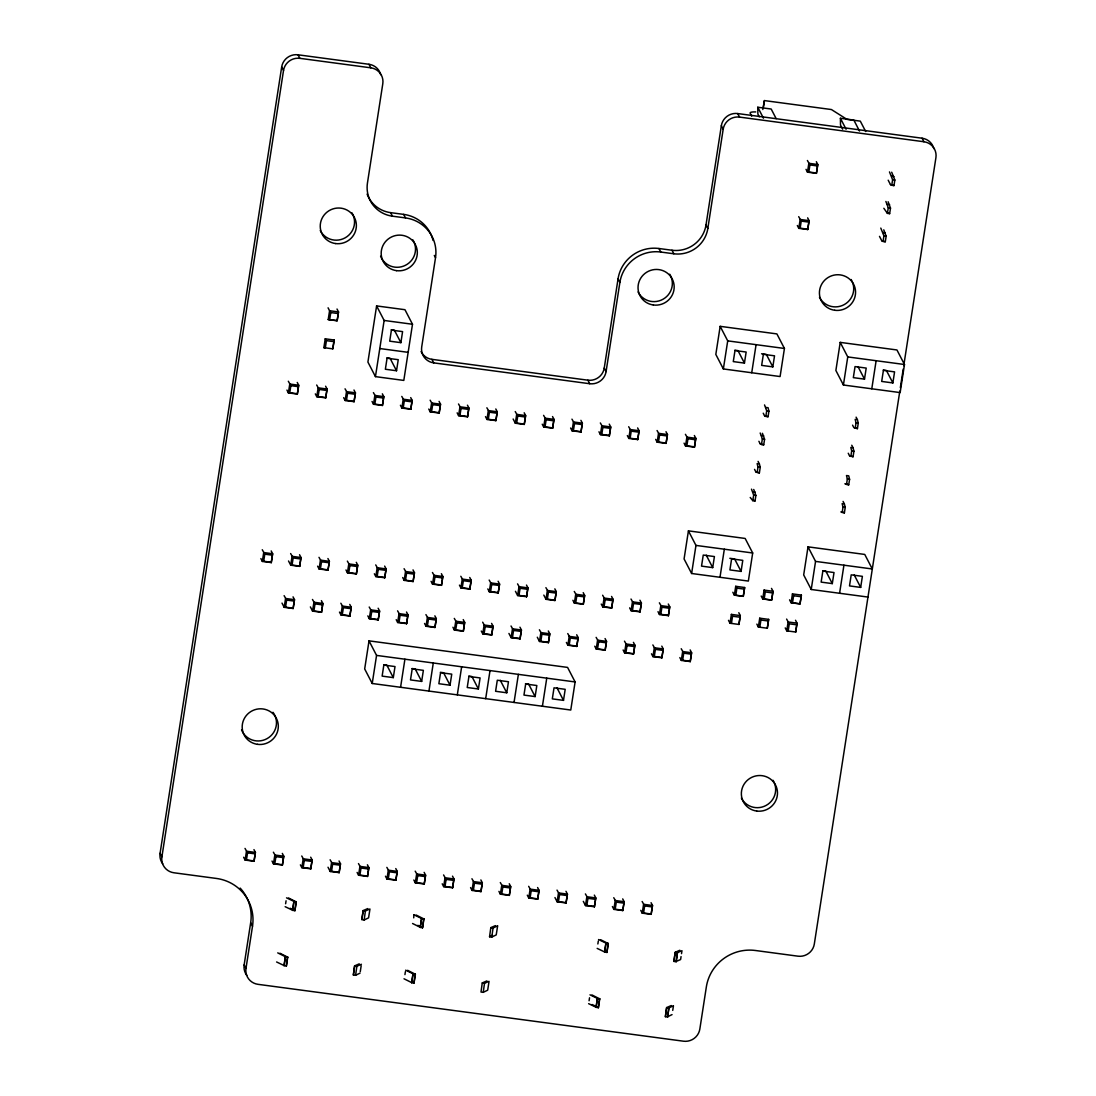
<?xml version="1.0" encoding="UTF-8"?>
<svg xmlns="http://www.w3.org/2000/svg" width="1096" height="1096" viewBox="0 0 1096 1096"><rect width="100%" height="100%" fill="white"/><g stroke="black" fill="none" stroke-linecap="round" stroke-linejoin="round"><path stroke-width="1.5" d="M162.701 863.785A14.412 14.097 -27.4 0 1 160.084 853.305L281.686 66.952A14.412 14.097 -27.4 0 1 298.044 54.8L368.955 64.28A14.412 14.097 -27.4 0 1 380.723 74.692M899.83 391.039L814.314 944.026A14.412 14.097 -27.4 0 1 797.957 956.178L755.404 950.492A43.237 42.306 -27.4 0 0 706.345 986.934L699.837 1029.048A14.412 14.097 -27.4 0 1 683.479 1041.2L257.998 984.331A14.412 14.097 -27.4 0 1 245.984 968.398L252.505 926.271A43.237 42.306 -27.4 0 0 216.474 878.458L173.922 872.772A14.412 14.097 -27.4 0 1 161.907 856.825L283.522 70.473L281.686 66.952M260.889 558.59L262.341 561.399L263.698 561.248L264.794 554.179L262.259 549.74M286.947 390.08L288.399 392.889L289.755 392.752L290.851 385.669L288.317 381.244M271.274 562.591L262.341 561.399L263.711 552.548L272.644 553.74L271.274 562.591L272.644 553.74L271.192 550.932M297.331 394.08L288.399 392.889L289.769 384.038L298.701 385.23L297.331 394.08L298.701 385.23L297.249 382.435M323.868 347.651L325.238 338.815L334.17 340.007L332.8 348.843L323.868 347.651L325.334 347.72L326.43 340.651L325.238 338.815M337.006 309.017L338.513 311.922L337.143 320.772L328.211 319.566L329.581 310.73L328.074 307.812M328.211 319.566L329.677 319.635L330.773 312.566L329.581 310.73L338.513 311.922L337.143 320.772M243.655 857.264L245.107 860.059L246.463 859.922L247.545 852.852L245.011 848.414M282.014 603.101L284.193 607.307L285.549 607.17L286.645 600.087L284.111 595.662M288.522 560.974L290.7 565.18L292.057 565.043L293.153 557.96L290.618 553.535M315.319 393.875L316.771 396.684L318.114 396.533L319.21 389.464L316.676 385.025M334.17 340.007L332.8 348.843M254.039 861.264L245.107 860.059L246.477 851.222L255.409 852.414L254.039 861.264L255.409 852.414L253.957 849.606M293.125 608.499L284.193 607.307L285.563 598.471L294.495 599.663L293.125 608.499L294.495 599.663L293.043 596.854M299.646 566.372L290.7 565.18L292.07 556.343L301.003 557.535L299.646 566.372L301.003 557.535L299.551 554.727M325.704 397.875L316.771 396.684L318.128 387.833L327.074 389.025L325.704 397.875L327.074 389.025L325.608 386.217M246.778 975.344A14.412 14.097 -27.4 0 1 244.161 964.864L250.669 922.736A43.237 42.306 -27.4 0 0 240.147 888.089M272.014 861.045L273.466 863.854L274.822 863.717L275.918 856.634L273.384 852.208M310.374 606.896L312.552 611.102L313.908 610.965L315.004 603.882L312.47 599.457M317.621 566.166L319.073 568.975L320.429 568.838L321.525 561.755L318.991 557.33M343.678 397.67L345.13 400.465L346.487 400.328L347.583 393.259L345.048 388.82M282.398 865.045L273.466 863.854L274.836 855.017L283.768 856.209L282.398 865.045L283.768 856.209L282.316 853.4M321.498 612.294L312.552 611.102L313.922 602.252L322.854 603.444L321.498 612.294L322.854 603.444L321.402 600.649M328.005 570.167L319.073 568.975L320.443 560.125L329.375 561.33L328.005 570.167L329.375 561.33L327.923 558.522M354.063 401.67L345.13 400.465L346.5 391.628L355.433 392.82L354.063 401.67L355.433 392.82L353.981 390.012M376.599 305.921L367.914 362.077L375.449 376.627L403.808 380.422L412.493 324.252L404.958 309.702L376.599 305.921L384.134 320.457L375.449 376.627M285.618 903.748L286.07 900.789M279.959 953.246L287.727 957.192L286.357 966.028L284.015 965.521L285.385 956.685L277.726 952.876M288.508 897.967L296.276 901.898L294.906 910.749L292.564 910.242L293.934 901.392L286.522 897.843M284.124 965.74L285.385 956.685M292.673 910.447L293.934 901.392M287.536 956.89L286.357 966.028M296.084 901.611L294.906 910.749M300.386 864.84L301.838 867.648L303.181 867.511L304.277 860.428L301.743 856.003M339.472 612.089L340.925 614.897L342.281 614.746L343.377 607.677L340.842 603.238M345.98 569.961L347.432 572.77L348.788 572.619L349.884 565.55L347.35 561.111M372.037 401.451L373.503 404.26L374.846 404.123L375.942 397.04L373.407 392.615M310.771 868.84L301.838 867.648L303.208 858.798L312.141 859.99L310.771 868.84L312.141 859.99L310.689 857.195M349.857 616.089L340.925 614.897L342.295 606.047L351.227 607.239L349.857 616.089L351.227 607.239L349.775 604.43M356.378 573.962L347.432 572.77L348.802 563.919L357.734 565.111L356.378 573.962L357.734 565.111L356.282 562.317M382.435 405.452L373.503 404.26L374.859 395.423L383.805 396.615L382.435 405.452L383.805 396.615L382.34 393.807M396.533 370.749L398.245 359.694L387.066 358.2L385.367 369.256L396.533 370.749L390.066 358.282L386.874 357.858M400.876 342.664L402.588 331.609L391.409 330.115L389.71 341.171L400.876 342.664L394.409 330.211L391.217 329.773M328.019 867.237L330.197 871.443L331.554 871.293L332.65 864.223L330.115 859.785M367.831 615.884L369.284 618.678L370.64 618.541L371.736 611.458L369.201 607.033M374.353 573.756L375.805 576.551L377.161 576.414L378.257 569.345L375.723 564.906M400.41 405.246L401.862 408.055L403.218 407.918L404.314 400.835L401.78 396.41M369.023 640.859L364.68 668.944L372.215 683.493L570.769 710.03L575.112 681.945L567.577 667.409L369.023 640.859L376.558 655.408L372.215 683.493M339.13 872.635L330.197 871.443L331.567 862.593L340.5 863.785L339.13 872.635L340.5 863.785L339.048 860.977M378.216 619.884L369.284 618.678L370.654 609.842L379.586 611.034L378.216 619.884L379.586 611.034L378.134 608.225M384.737 577.756L375.805 576.551L377.175 567.714L386.107 568.906L384.737 577.756L386.107 568.906L384.655 566.098M410.795 409.246L401.862 408.055L403.232 399.204L412.165 400.396L410.795 409.246L412.165 400.396L410.712 397.601M434.29 255.409L435.509 257.752L421.713 346.925A14.412 14.097 -27.4 0 0 433.728 362.872L589.73 383.723A14.412 14.097 -27.4 0 0 606.088 371.571L619.884 282.398L618.048 278.864A36.031 35.264 -27.4 0 1 658.929 248.504L671.999 250.244A29.962 29.318 -27.4 0 0 706.002 224.995L721.346 125.711A14.412 14.097 -27.4 0 1 737.704 113.559L922.078 138.206A14.412 14.097 -27.4 0 1 933.847 148.631M357.104 872.43L358.57 875.225L359.913 875.088L361.009 868.018L358.474 863.58M396.204 619.665L397.656 622.473L399.013 622.336L400.095 615.253L397.574 610.828M402.712 577.537L404.164 580.346L405.52 580.209L406.616 573.126L404.082 568.701M428.769 409.041L430.221 411.849L431.577 411.699L432.673 404.63L430.139 400.191M393.3 677.616L395.012 666.56L383.833 665.067L382.134 676.122L393.3 677.616L386.833 665.149L383.641 664.724M367.503 876.43L358.57 875.225L359.926 866.388L368.873 867.58L367.503 876.43L368.873 867.58L367.407 864.771M406.589 623.665L397.656 622.473L399.026 613.623L407.959 614.829L406.589 623.665L407.959 614.829L406.506 612.02M413.096 581.538L404.164 580.346L405.534 571.509L414.466 572.701L413.096 581.538L414.466 572.701L413.014 569.893M439.167 413.041L430.221 411.849L431.591 402.999L440.524 404.191L439.167 413.041L440.524 404.191L439.071 401.383M359.255 963.85L354.625 965.864L353.364 974.988L355.597 975.289L356.858 966.234L361.406 964.275M367.804 908.57L363.173 910.584L361.803 919.421L364.146 920.01L365.406 910.954L369.955 908.995L368.585 917.845L364.146 920.01M353.364 974.988L354.625 965.864M361.913 919.708L363.173 910.584M400.574 687.288L404.917 659.203M360.269 971.645L361.173 965.754M385.477 876.211L386.929 879.019L388.285 878.882L389.381 871.8L386.847 867.374M424.563 623.46L426.015 626.268L427.372 626.117L428.468 619.048L425.933 614.609M431.084 581.332L432.536 584.141L433.893 584.004L434.975 576.921L432.454 572.496M457.142 412.836L458.594 415.631L459.95 415.494L461.046 408.411L458.512 403.986M421.659 681.411L423.371 670.355L412.206 668.861L410.493 679.917L421.659 681.411L415.206 668.944L412.014 668.519M395.862 880.211L386.929 879.019L388.299 870.183L397.232 871.375L395.862 880.211L397.232 871.375L395.779 868.566M434.948 627.46L426.015 626.268L427.385 617.418L436.318 618.61L434.948 627.46L436.318 618.61L434.865 615.815M441.469 585.333L432.536 584.141L433.906 575.29L442.839 576.482L441.469 585.333L442.839 576.482L441.387 573.688M467.526 416.836L458.594 415.631L459.964 406.794L468.896 407.986L467.526 416.836L468.896 407.986L467.444 405.178M428.947 691.069L433.29 662.984M413.836 880.006L415.288 882.814L416.644 882.677L417.74 875.594L415.206 871.169M452.936 627.255L454.388 630.063L455.731 629.912L456.827 622.843L454.292 618.404M459.443 585.127L460.895 587.936L462.252 587.785L463.348 580.716L460.813 576.277M485.501 416.617L486.953 419.425L488.309 419.289L489.405 412.206L486.871 407.781M404.931 974.618L405.397 971.659M413.713 917.859L413.918 914.653M450.031 685.206L451.744 674.15L440.565 672.656L438.866 683.712L450.031 685.206L443.565 672.739L440.373 672.314M424.234 884.006L415.288 882.814L416.658 873.964L425.591 875.156L424.234 884.006L425.591 875.156L424.138 872.361M463.32 631.255L454.388 630.063L455.758 621.213L464.69 622.405L463.32 631.255L464.69 622.405L463.238 619.596M469.828 589.127L460.895 587.936L462.265 579.085L471.198 580.277L469.828 589.127L471.198 580.277L469.746 577.469M495.885 420.617L486.953 419.425L488.323 410.575L497.255 411.781L495.885 420.617L497.255 411.781L495.803 408.972M407.602 970.316L415.37 974.248L414 983.098L411.658 982.591L413.028 973.741L405.616 970.193M416.151 915.023L423.919 918.969L422.549 927.805L420.206 927.298L421.576 918.462L414.165 914.9M411.767 982.797L413.028 973.741M420.316 927.517L421.576 918.462M457.306 694.864L461.649 666.779M415.179 973.96L414 983.098M422.549 927.805L423.727 918.667M442.209 883.801L443.661 886.609L445.017 886.458L446.113 879.389L443.579 874.951M481.295 631.049L482.747 633.844L484.103 633.707L485.199 626.624L482.665 622.199M487.816 588.922L489.268 591.717L490.611 591.58L491.707 584.51L489.172 580.072M513.147 419.015L515.326 423.22L516.682 423.07L517.764 416L515.243 411.562M478.39 688.987L480.103 677.931L468.937 676.438L467.225 687.507L478.39 688.987L471.938 676.533L468.745 676.095M452.593 887.801L443.661 886.609L445.031 877.759L453.963 878.951L452.593 887.801L453.963 878.951L452.511 876.142M491.679 635.036L482.747 633.844L484.117 625.008L493.049 626.2L491.679 635.036L493.049 626.2L491.597 623.391M498.201 592.922L489.268 591.717L490.638 582.88L499.57 584.072L498.201 592.922L499.57 584.072L498.118 581.264M524.258 424.412L515.326 423.22L516.696 414.37L525.628 415.562L524.258 424.412L525.628 415.562L524.176 412.767M485.679 698.659L490.022 670.574M470.568 887.596L472.02 890.39L473.376 890.253L474.472 883.171L471.938 878.745M508.928 633.433L511.12 637.639L512.462 637.502L513.558 630.419L511.024 625.994M515.449 591.306L517.627 595.512L518.983 595.375L520.079 588.292L517.545 583.867M542.232 424.207L543.685 427.015L545.041 426.865L546.137 419.795L543.602 415.357M506.763 692.782L508.462 681.726L497.296 680.232L495.598 691.288L506.763 692.782L500.297 680.315M480.966 891.596L472.02 890.39L473.39 881.554L482.322 882.746L480.966 891.596L482.322 882.746L480.87 879.937M520.052 638.831L511.12 637.639L512.476 628.789L521.422 629.995L520.052 638.831L521.422 629.995L519.956 627.186M526.56 596.704L517.627 595.512L518.997 586.661L527.93 587.867L526.56 596.704L527.93 587.867L526.477 585.059M552.617 428.207L543.685 427.015L545.055 418.165L553.987 419.357L552.617 428.207L553.987 419.357L552.535 416.549M514.038 702.454L518.381 674.369M483.24 992.346L487.679 990.181L489.049 981.345L484.5 983.29L483.24 992.346L481.007 992.044L482.267 982.92L486.898 980.906M497.598 925.832L493.049 928.011L491.789 937.066L489.556 936.765L490.816 927.641L495.447 925.627M498.94 891.377L500.393 894.185L501.749 894.048L502.845 886.965L500.31 882.54M537.3 637.228L539.479 641.434L540.835 641.283L541.931 634.214L539.396 629.775M543.808 595.101L546 599.307L547.342 599.17L548.438 592.087L545.904 587.648M570.605 428.002L572.057 430.797L573.414 430.66L574.496 423.577L571.961 419.151M497.598 926.052L496.228 934.902L491.789 937.066M535.122 696.577L536.835 685.521L525.669 684.027L523.957 695.083L535.122 696.577L528.656 684.11L525.477 683.685M509.325 895.377L500.393 894.185L501.763 885.335L510.695 886.541L509.325 895.377L510.695 886.541L509.243 883.732M548.411 642.626L539.479 641.434L540.849 632.584L549.781 633.776L548.411 642.626L549.781 633.776L548.329 630.981M554.932 600.498L546 599.307L547.356 590.456L556.302 591.648L554.932 600.498L556.302 591.648L554.836 588.853M580.99 431.988L572.057 430.797L573.427 421.96L582.36 423.152L580.99 431.988L582.36 423.152L580.907 420.343M542.41 706.235L546.753 678.15M606.088 371.571L604.252 368.037L618.048 278.864M527.299 895.172L528.752 897.98L530.108 897.83L531.204 890.76L528.669 886.322M566.385 642.42L567.851 645.215L569.194 645.078L570.29 638.009L567.755 633.57M572.907 600.293L574.359 603.101L575.715 602.951L576.811 595.882L574.277 591.443M598.964 431.783L600.416 434.591L601.773 434.454L602.869 427.372L600.334 422.946M563.495 700.371L565.194 689.316L554.028 687.822L552.316 698.878L563.495 700.371L557.028 687.904M537.684 899.172L528.752 897.98L530.121 889.13L539.054 890.322L537.684 899.172L539.054 890.322L537.602 887.527M576.784 646.421L567.851 645.215L569.208 636.379L578.14 637.571L576.784 646.421L578.14 637.571L576.688 634.762M583.291 604.293L574.359 603.101L575.729 594.251L584.661 595.443L583.291 604.293L584.661 595.443L583.209 592.635M609.349 435.783L600.416 434.591L601.786 425.741L610.719 426.947L609.349 435.783L610.719 426.947L609.266 424.138M554.946 897.556L557.124 901.775L558.481 901.624L559.563 894.555L557.028 890.116M594.758 646.202L596.21 649.01L597.567 648.873L598.663 641.79L596.128 637.365M601.266 604.088L602.731 606.883L604.074 606.746L605.17 599.663L602.636 595.238M627.337 435.578L628.789 438.386L630.132 438.236L631.228 431.166L628.693 426.728M566.057 902.967L557.124 901.775L558.494 892.925L567.427 894.117L566.057 902.967L567.427 894.117L565.974 891.308M605.143 650.202L596.21 649.01L597.58 640.174L606.513 641.365L605.143 650.202L606.513 641.365L605.061 638.557M611.664 608.075L602.731 606.883L604.088 598.046L613.02 599.238L611.664 608.075L613.02 599.238L611.568 596.43M637.721 439.578L628.789 438.386L630.159 429.536L639.091 430.728L637.721 439.578L639.091 430.728L637.625 427.933M583.305 901.35L585.483 905.556L586.84 905.419L587.936 898.336L585.401 893.911M623.117 649.997L624.569 652.805L625.926 652.668L627.022 645.585L624.487 641.16M629.638 607.869L631.091 610.678L632.447 610.541L633.543 603.458L631.008 599.033M655.696 439.373L657.148 442.168L658.504 442.031L659.6 434.961L657.066 430.523M594.416 906.748L585.483 905.556L586.853 896.72L595.786 897.912L594.416 906.748L595.786 897.912L594.333 895.103M633.515 653.997L624.569 652.805L625.939 643.955L634.872 645.147L633.515 653.997L634.872 645.147L633.42 642.352M640.023 611.869L631.091 610.678L632.461 601.827L641.393 603.033L640.023 611.869L641.393 603.033L639.941 600.224M666.08 443.373L657.148 442.168L658.518 433.331L667.45 434.523L666.08 443.373L667.45 434.523L665.998 431.714M619.884 282.398A36.031 35.264 -27.4 0 1 660.765 252.039L673.835 253.779A29.962 29.318 -27.4 0 0 707.824 228.53L723.182 129.246L721.346 125.711M589.086 1000.73L589.538 997.785M597.854 943.971L598.32 941.026M591.977 994.949L599.745 998.894L598.375 1007.731L596.032 1007.224L597.402 998.388L589.99 994.839M600.526 939.669L608.294 943.601L606.924 952.451L604.581 951.945L605.951 943.094L598.539 939.546M596.142 1007.443L597.402 998.388M604.691 952.15L605.951 943.094M598.375 1007.731L599.553 998.593M608.102 943.313L606.924 952.451M612.404 906.543L613.856 909.351L615.199 909.214L616.295 902.131L613.76 897.706M651.49 653.791L652.942 656.6L654.298 656.449L655.394 649.38L652.86 644.941M657.997 611.664L659.45 614.472L660.806 614.322L661.902 607.253L659.367 602.814M684.055 443.154L685.521 445.962L686.863 445.825L687.959 438.743L685.425 434.317M622.788 910.543L613.856 909.351L615.226 900.501L624.158 901.707L622.788 910.543L624.158 901.707L622.706 898.898M661.874 657.792L652.942 656.6L654.312 647.75L663.244 648.942L661.874 657.792L663.244 648.942L661.792 646.133M668.396 615.664L659.45 614.472L660.82 605.622L669.752 606.814L668.396 615.664L669.752 606.814L668.3 604.019M694.453 447.154L685.521 445.962L686.877 437.126L695.823 438.318L694.453 447.154L695.823 438.318L694.357 435.509M688.425 530.861L684.082 558.946L691.617 573.496L748.349 581.072L752.692 552.987L745.157 538.451L688.425 530.861L695.96 545.411L691.617 573.496M720.168 326.334L715.825 354.419L723.36 368.955L780.092 376.545L784.435 348.459L776.9 333.91L720.168 326.334L727.717 340.87L723.36 368.955M763.378 107.326L764.419 100.585L831.426 109.545L846.893 119.341L860.305 121.135L865.689 131.52M640.763 910.338L642.215 913.146L643.571 912.995L644.667 905.926L642.133 901.487M679.849 657.586L681.301 660.381L682.657 660.244L683.753 653.175L681.219 648.736M651.147 914.338L642.215 913.146L643.585 904.296L652.517 905.488L651.147 914.338L652.517 905.488L651.065 902.693M690.233 661.587L681.301 660.381L682.671 651.545L691.603 652.737L690.233 661.587L691.603 652.737L690.151 649.928M712.701 567.618L714.414 556.562L703.248 555.069L701.536 566.125L712.701 567.618L706.249 555.151M744.444 363.091L746.157 352.035L734.991 350.542L733.279 361.598L744.444 363.091L737.992 350.624L734.8 350.199M719.99 577.291L724.333 549.206M751.733 372.75L756.076 344.665M671.273 1005.553L666.642 1007.567L665.382 1016.691L667.615 1016.992L668.875 1007.936L673.424 1005.772M679.821 950.273L675.191 952.287L673.93 961.411L676.164 961.713L677.424 952.657L681.972 950.698L681.52 953.643M665.382 1016.691L666.642 1007.567M673.93 961.411L675.191 952.287M667.615 1016.992L668.875 1007.936M676.164 961.713L677.424 952.657M738.937 624.432L740.307 615.596L731.375 614.39L730.005 623.24L738.937 624.432L740.307 615.596L738.8 612.678M735.717 586.305L734.347 595.155L743.28 596.347L744.65 587.511L735.717 586.305L736.896 588.141L735.813 595.224L734.347 595.155L732.84 592.251M731.375 614.39L732.553 616.226L731.457 623.309L730.005 623.24L728.498 620.336M672.739 1010.402L673.424 1005.991M676.054 961.493L680.602 959.548L681.054 956.603M741.074 571.413L742.773 560.357L731.607 558.864L729.909 569.92L741.074 571.413L734.608 558.946L729.826 558.302M772.817 366.872L774.53 355.816L763.364 354.323L761.652 365.393L772.817 366.872L766.351 354.419L761.569 353.775M753.733 489.46L755.898 495.433L755.034 500.968L752.801 500.667L753.664 495.132L751.5 489.159M757.144 472.582L758.007 467.047L757.144 463.594L759.377 463.896L760.24 467.348L759.377 472.883L755.856 471.883L754.555 469.376M762.419 433.29L764.583 439.263L763.72 444.798L761.487 444.497L762.35 438.962L760.186 433.002M765.83 407.424L768.063 407.726L768.926 411.178L768.063 416.713L765.83 416.411L766.693 410.89L764.529 404.917M743.28 596.347L744.65 587.511M797.34 225.516L798.792 228.324L800.149 228.174L801.245 221.104L798.71 216.666M806.026 169.346L807.478 172.154L808.834 172.004L809.93 164.934L807.396 160.496M807.725 229.516L798.792 228.324L800.162 219.474L809.095 220.666L807.725 229.516L809.095 220.666L807.642 217.857M816.41 173.346L807.478 172.154L808.848 163.304L817.78 164.496L816.41 173.346L817.78 164.496L816.328 161.701M759.734 618.185L758.364 627.035L767.296 628.227L768.666 619.377L759.734 618.185L760.925 620.021L759.829 627.104L758.364 627.035L756.857 624.117M771.639 600.142L773.009 591.292L764.076 590.1L762.706 598.95L771.639 600.142L773.009 591.292L771.502 588.388M761.199 596.046L762.706 598.95L764.172 599.019L765.268 591.936L764.076 590.1M768.666 619.377L767.296 628.227M792.449 593.895L791.079 602.745L800.012 603.937L801.382 595.087L792.449 593.895L793.627 595.731L792.531 602.8L791.079 602.745L789.572 599.827M786.599 619.076L789.284 623.816L788.188 630.885L786.736 630.83L785.229 627.912M808.026 546.849L815.561 561.399L872.293 568.975L864.758 554.439L808.026 546.849L803.683 574.934L811.218 589.484L867.95 597.06M795.669 632.022L786.736 630.83L788.106 621.98L797.039 623.172L795.669 632.022L797.039 623.172L795.532 620.268M800.012 603.937L801.382 595.087M840.221 342.377L835.878 370.462L843.413 385.011L900.145 392.587L904.488 364.502L896.953 349.966L840.221 342.377L847.756 356.926L843.413 385.011M811.218 589.484L815.561 561.399M883.773 229.831L886.157 236.215L885.294 241.737L883.061 241.449L883.924 235.914L880.787 228.078M888.116 201.746L890.5 208.13L889.637 213.665L887.404 213.364L888.267 207.829L885.883 201.445M891.706 172.209L894.843 180.045L893.98 185.58L891.747 185.279L892.61 179.744L889.473 171.908M842.153 512.599L843.002 507.078L842.139 503.612L844.372 503.913L845.235 507.38L844.386 512.901L840.851 511.914M846.496 484.528L847.345 478.993L846.482 475.527L848.715 475.828L849.578 479.295L848.729 484.816L845.194 483.829L848.729 484.816M850.838 456.443L851.688 450.908L850.825 447.456L853.058 447.743L853.921 451.21L853.072 456.731L849.537 455.744L848.236 453.237M855.181 428.358L856.031 422.823L855.168 419.371L857.401 419.658L858.264 423.125L857.415 428.646L853.88 427.659L852.578 425.152M832.302 583.606L834.015 572.55L822.849 571.057L821.137 582.113L832.302 583.606L825.85 571.139L822.658 570.715M864.497 379.134L866.21 368.078L855.044 366.585L853.332 377.64L864.497 379.134L858.031 366.667M839.591 593.265L843.934 565.18M871.786 388.792L876.129 360.707M860.675 587.401L862.388 576.345L851.208 574.852L849.51 585.908L860.675 587.401L854.209 574.934M892.87 382.929L894.569 371.873L883.403 370.38L881.691 381.435L892.87 382.929L886.404 370.462L883.212 370.037M900.35 387.669L903.227 369.064M903.748 365.68L935.916 157.673A14.412 14.097 -27.4 0 0 923.914 141.74L922.078 138.206M762.802 109.504L764.419 100.585M492.529 935.135L489.556 936.765M360.036 973.125L355.597 975.289M667.505 1016.787L672.054 1014.608M759.295 116.765L757.87 114.025L757.774 107.244L771.187 109.025L776.16 118.628M842.646 129.177L840.509 125.067L840.413 118.286L853.825 120.081L859.511 131.041M283.522 70.473A14.412 14.097 -27.4 0 1 299.879 58.335L370.791 67.815A14.412 14.097 -27.4 0 1 382.792 83.748L367.448 183.032A29.962 29.318 -27.4 0 0 392.409 216.172L405.479 217.912A36.031 35.264 -27.4 0 1 435.509 257.752M723.182 129.246A14.412 14.097 -27.4 0 1 739.54 117.094L923.914 141.74M809.93 164.934L817.068 165.893M891.747 176.292L893.98 176.593M892.61 179.744L894.843 180.045M808.834 172.004L815.972 172.963M888.185 180.196L890.459 184.58L893.98 185.58M887.404 204.377L889.637 204.664M888.267 207.829L890.5 208.13M801.245 221.104L808.382 222.063M883.061 232.462L885.294 232.749M883.924 235.914L886.157 236.215M800.149 228.174L807.286 229.133M879.499 236.366L881.773 240.75L885.294 241.737M367.105 194.088A29.962 29.318 -27.4 0 0 390.587 212.638L403.643 214.378A36.031 35.264 -27.4 0 1 433.057 240.435M727.717 340.87L784.435 348.459M847.756 356.926L904.488 364.502M330.773 312.566L337.924 313.511M384.134 320.457L412.493 324.252M329.677 319.635L336.828 320.594M326.43 340.651L333.581 341.596M379.791 348.542L408.15 352.337M421.07 351.515A14.412 14.097 -27.4 0 0 431.893 359.337L587.908 380.189A14.412 14.097 -27.4 0 0 604.252 368.037M766.693 410.89L768.926 411.178M856.031 422.823L858.264 423.125M763.241 413.206L764.542 415.713L768.063 416.713M761.487 435.509L763.72 435.811M762.35 438.962L764.583 439.263M851.688 450.908L853.921 451.21M758.898 441.291L760.199 443.798L763.72 444.798M849.537 455.744L853.072 456.731M290.851 385.669L298.002 386.628M319.21 389.464L326.361 390.423M347.583 393.259L354.72 394.204M375.942 397.04L383.093 397.999M404.314 400.835L411.452 401.794M432.673 404.63L439.825 405.575M461.046 408.411L468.184 409.37M489.405 412.206L496.557 413.165M517.764 416L524.916 416.96M546.137 419.795L553.288 420.741M574.496 423.577L581.647 424.536M602.869 427.372L610.02 428.331M631.228 431.166L638.379 432.125M659.6 434.961L666.738 435.907M687.959 438.743L695.111 439.702M289.755 392.752L296.906 393.697M318.114 396.533L325.265 397.492M346.487 400.328L353.638 401.287M374.846 404.123L381.997 405.082M403.218 407.918L410.356 408.863M431.577 411.699L438.729 412.658M459.95 415.494L467.088 416.453M488.309 419.289L495.461 420.234M516.682 423.07L523.82 424.029M545.041 426.865L552.192 427.824M573.414 430.66L580.551 431.619M601.773 434.454L608.924 435.4M630.132 438.236L637.283 439.195M658.504 442.031L665.656 442.99M686.863 445.825L694.015 446.784M758.007 467.047L760.24 467.348M847.345 478.993L849.578 479.295M755.856 471.883L759.377 472.883M752.801 491.679L755.034 491.981M753.664 495.132L755.898 495.433M843.002 507.078L845.235 507.38M695.96 545.411L752.692 552.987M736.896 588.141L744.047 589.1M765.268 591.936L772.42 592.895M793.627 595.731L800.779 596.69M735.813 595.224L742.951 596.183M764.172 599.019L771.324 599.964M792.531 602.8L799.683 603.759M732.553 616.226L739.704 617.185M760.925 620.021L768.077 620.98M789.284 623.816L796.436 624.775M264.794 554.179L271.931 555.124M293.153 557.96L300.304 558.919M321.525 561.755L328.663 562.714M349.884 565.55L357.036 566.509M378.257 569.345L385.395 570.29M406.616 573.126L413.767 574.085M434.975 576.921L442.126 577.88M463.348 580.716L470.499 581.675M491.707 584.51L498.858 585.456M520.079 588.292L527.217 589.251M548.438 592.087L555.59 593.046M576.811 595.882L583.949 596.827M605.17 599.663L612.322 600.622M633.543 603.458L640.681 604.417M661.902 607.253L669.053 608.212M263.698 561.248L270.849 562.207M292.057 565.043L299.208 566.002M320.429 568.838L327.567 569.783M348.788 572.619L355.94 573.578M377.161 576.414L384.299 577.373M405.52 580.209L412.671 581.168M433.893 584.004L441.03 584.949M462.252 587.785L469.403 588.744M490.611 591.58L497.762 592.539M518.983 595.375L526.135 596.334M547.342 599.17L554.494 600.115M575.715 602.951L582.866 603.91M604.074 606.746L611.226 607.705M632.447 610.541L639.585 611.486M660.806 614.322L667.957 615.281M286.645 600.087L293.783 601.046M315.004 603.882L322.156 604.841M343.377 607.677L350.514 608.623M371.736 611.458L378.887 612.417M400.095 615.253L407.246 616.212M428.468 619.048L435.619 620.007M456.827 622.843L463.978 623.788M485.199 626.624L492.351 627.583M513.558 630.419L520.71 631.378M541.931 634.214L549.069 635.173M570.29 638.009L577.441 638.954M598.663 641.79L605.8 642.749M627.022 645.585L634.173 646.544M655.394 649.38L662.532 650.339M683.753 653.175L690.905 654.12M285.549 607.17L292.687 608.129M313.908 610.965L321.06 611.911M342.281 614.746L349.419 615.705M370.64 618.541L377.791 619.5M399.013 622.336L406.15 623.282M427.372 626.117L434.523 627.076M455.731 629.912L462.882 630.871M484.103 633.707L491.255 634.666M512.462 637.502L519.614 638.447M540.835 641.283L547.986 642.242M569.194 645.078L576.345 646.037M597.567 648.873L604.704 649.832M625.926 652.668L633.077 653.613M654.298 656.449L661.436 657.408M682.657 660.244L689.809 661.203M376.558 655.408L575.112 681.945M247.545 852.852L254.697 853.798M275.918 856.634L283.069 857.593M304.277 860.428L311.428 861.388M332.65 864.223L339.787 865.182M361.009 868.018L368.16 868.964M389.381 871.8L396.519 872.759M417.74 875.594L424.892 876.553M446.113 879.389L453.251 880.335M474.472 883.171L481.624 884.13M502.845 886.965L509.983 887.924M531.204 890.76L538.355 891.719M559.563 894.555L566.714 895.5M587.936 898.336L595.087 899.295M616.295 902.131L623.446 903.09M644.667 905.926L651.805 906.885M246.463 859.922L253.601 860.881M274.822 863.717L281.973 864.676M303.181 867.511L310.332 868.457M331.554 871.293L338.705 872.252M359.913 875.088L367.064 876.047M388.285 878.882L395.437 879.841M416.644 882.677L423.796 883.623M445.017 886.458L452.155 887.418M473.376 890.253L480.528 891.212M501.749 894.048L508.887 894.994M530.108 897.83L537.259 898.788M558.481 901.624L565.618 902.583M586.84 905.419L593.991 906.378M615.199 909.214L622.35 910.16M643.571 912.995L650.723 913.954M294.043 901.611L296.276 901.898M363.283 910.858L365.406 910.954M421.686 918.667L423.919 918.969M606.061 943.313L608.294 943.601M675.3 952.561L677.534 952.862M285.494 956.89L287.727 957.192M354.72 966.138L356.954 966.439M413.137 973.947L415.37 974.248M597.512 998.593L599.745 998.894M666.738 1007.841L668.971 1008.142M597.169 948.396L604.581 951.945M588.62 1003.676L596.032 1007.224M420.206 927.298L412.562 923.503M285.152 906.693L292.564 910.242M411.658 982.591L404.013 978.783M276.603 961.973L284.015 965.521M592.128 1004.525L598.183 1007.443M417.823 925.325L422.357 927.517M290.18 908.269L293.194 909.721M890.459 184.58L891.747 185.279M888.349 212.966L889.637 213.665M887.404 213.364L883.842 208.281M881.773 240.75L883.061 241.449M856.113 427.961L857.415 428.646M764.542 415.713L765.83 416.411M760.199 443.798L761.487 444.497M843.084 512.202L844.386 512.901M753.747 500.269L755.034 500.968M752.801 500.667L750.212 497.461M840.413 118.286L846.098 129.246M757.774 107.244L763.46 118.204M751.719 116.19L750.157 113.189A13.618 2.288 8.8 0 1 755.747 111.915M737.704 113.559L739.54 117.094M856.099 417.151L857.401 419.658M851.756 445.236L853.058 447.743M706.002 224.995L707.824 228.53M843.071 501.406L844.372 503.913M671.999 250.244L673.835 253.779M658.929 248.504L660.765 252.039M758.076 461.375L759.377 463.896M587.908 380.189L589.73 383.723M368.955 64.28L370.791 67.815M403.643 214.378L405.479 217.912M390.587 212.638L392.409 216.172M298.044 54.8L299.879 58.335M431.893 359.337L433.728 362.872M493.049 928.011L490.816 927.641M484.5 983.29L482.267 982.92M250.669 922.736L252.505 926.271M244.161 964.864L245.984 968.398M160.084 853.305L161.907 856.825M773.036 780.297A18.152 17.769 -27.4 0 1 766.296 805.327A18.152 17.769 -27.4 0 1 741.375 798.025M851.099 279.507A18.152 17.769 -27.4 0 1 844.358 304.537A18.152 17.769 -27.4 0 1 819.452 297.235M669.725 274.219A18.152 17.769 -27.4 0 1 662.984 299.263A18.152 17.769 -27.4 0 1 638.064 291.961M272.973 712.29A18.152 17.769 -27.4 0 1 267.109 738.608A18.152 17.769 -27.4 0 1 241.558 729.895M351.912 212.788A18.152 17.769 -27.4 0 1 345.185 237.818A18.152 17.769 -27.4 0 1 320.265 230.516M412.877 239.887A18.152 17.769 -27.4 0 1 405.438 265.301A18.152 17.769 -27.4 0 1 380.586 256.217M653.367 304.989A18.152 17.769 -27.4 0 0 672.944 280.521A18.152 17.769 -27.4 0 0 641.996 276.384A18.152 17.769 -27.4 0 0 653.367 304.989M834.755 310.278A18.152 17.769 -27.4 0 0 854.332 285.809A18.152 17.769 -27.4 0 0 823.384 281.672A18.152 17.769 -27.4 0 0 834.755 310.278M396.519 270.657A18.152 17.769 -27.4 0 0 416.096 246.189A18.152 17.769 -27.4 0 0 385.148 242.052A18.152 17.769 -27.4 0 0 396.519 270.657M335.568 243.559A18.152 17.769 -27.4 0 0 355.145 219.09A18.152 17.769 -27.4 0 0 324.197 214.953A18.152 17.769 -27.4 0 0 335.568 243.559M257.505 744.335A18.152 17.769 -27.4 0 0 277.083 719.867A18.152 17.769 -27.4 0 0 246.134 715.743A18.152 17.769 -27.4 0 0 257.505 744.335M756.678 811.054A18.152 17.769 -27.4 0 0 776.256 786.599A18.152 17.769 -27.4 0 0 745.307 782.462A18.152 17.769 -27.4 0 0 756.678 811.054"/></g></svg>
